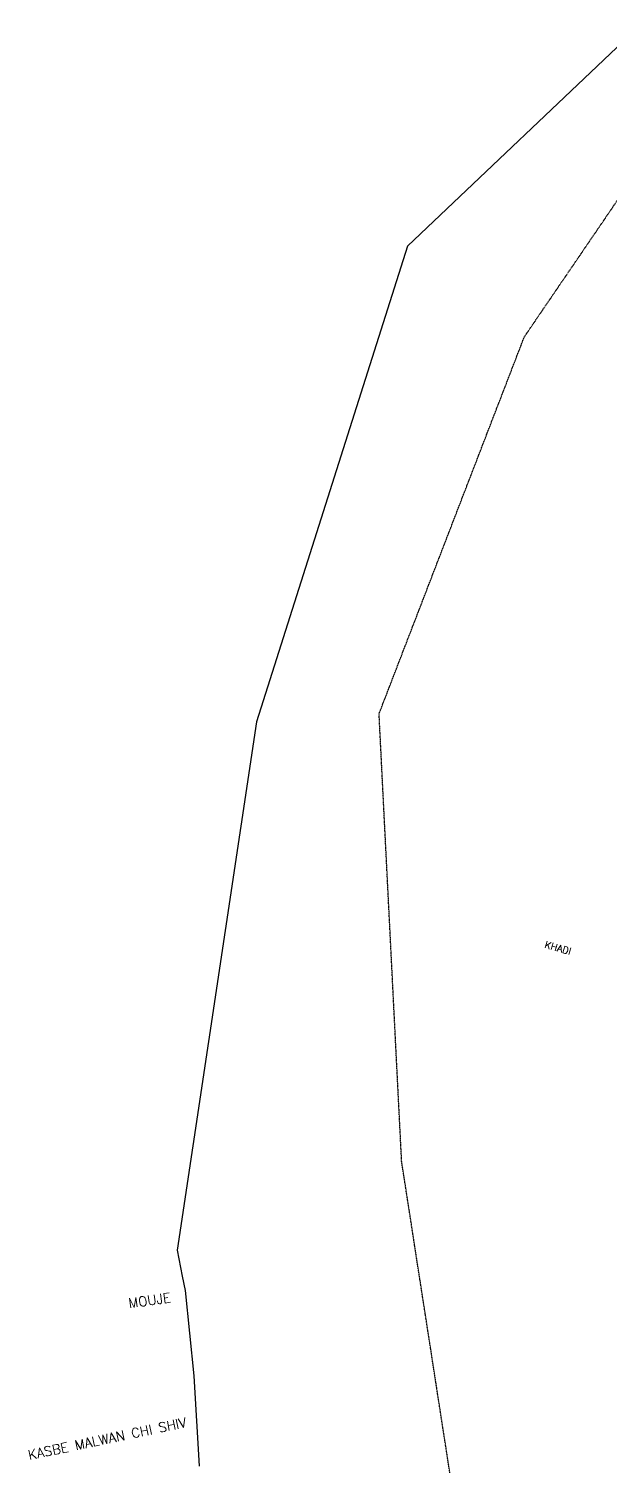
# Model space of a CAD drawing. Header units: metres. Extents: x 338426 to 341930, y 1767502 to 1770330.
# Drawn here: x 338426 to 339161, y 1768511 to 1770330 of the extents above; entities that cross this region are included whole.
import ezdxf

# ---------------------------------------------------------------- set-up
doc = ezdxf.new("R2010")
doc.units = ezdxf.units.M
doc.linetypes.add('DASHDOT', pattern=[1, 0.5, -0.25, 0, -0.25])
for name, color, linetype in [('OFF', 1, 'Continuous'), ('POLY_WATER', 4, 'Continuous'), ('TEXT_MAPIN', 7, 'Continuous'), ('TEXT_MAPOUT', 7, 'Continuous'), ('V_BOUND_STREAM_LINE', 7, 'DASHDOT')]:
    doc.layers.add(name, color=color, linetype=linetype)
doc.styles.get("Standard").update_dxf_attribs({"font": 'simplex.shx'})

msp = doc.modelspace()

# ---------------------------------------------------------------- linework, layer by layer
at = {"layer": 'OFF'}
for p, q in [((339195.8, 1770330.2), (338905.7, 1770054.9)), ((338905.7, 1770054.9), (338714.5, 1769452.3)), ((338714.5, 1769452.3), (338614, 1768783.3))]:
    msp.add_line(p, q, dxfattribs=at)
at = {"layer": 'POLY_WATER'}
for p, q in [((338614, 1768783.3), (338620.3, 1768750.2)), ((338620.3, 1768750.2), (338624.1, 1768732.3)), ((338624.1, 1768732.3), (338635.4, 1768624.1)), ((338635.4, 1768624.1), (338642.1, 1768509.8))]:
    msp.add_line(p, q, dxfattribs=at)
at = {"layer": 'V_BOUND_STREAM_LINE'}
for p, q in [((339053.8, 1769940), (339191.2, 1770141.4)), ((338869.8, 1769462.6), (339053.8, 1769940)), ((338898.4, 1768895.5), (338869.8, 1769462.6)), ((338964.2, 1768470.6), (338898.4, 1768895.5))]:
    msp.add_line(p, q, dxfattribs=at)

# ---------------------------------------------------------------- texts
at = {"layer": 'TEXT_MAPIN'}
msp.add_text('KHADI', height=8.83, rotation=344.3615, dxfattribs=at).set_placement((339078.8, 1769166.4))
at = {"layer": 'TEXT_MAPOUT'}
for s, height, rotation, p in [('MOUJE', 12.27, 8.0111, (338553.2, 1768709.8)), ('KASBE MALWAN CHI SHIV', 12.269, 11.8308, (338426.6, 1768517.5))]:
    msp.add_text(s, height=height, rotation=rotation, dxfattribs=at).set_placement(p)

doc.saveas('drawing.dxf')
